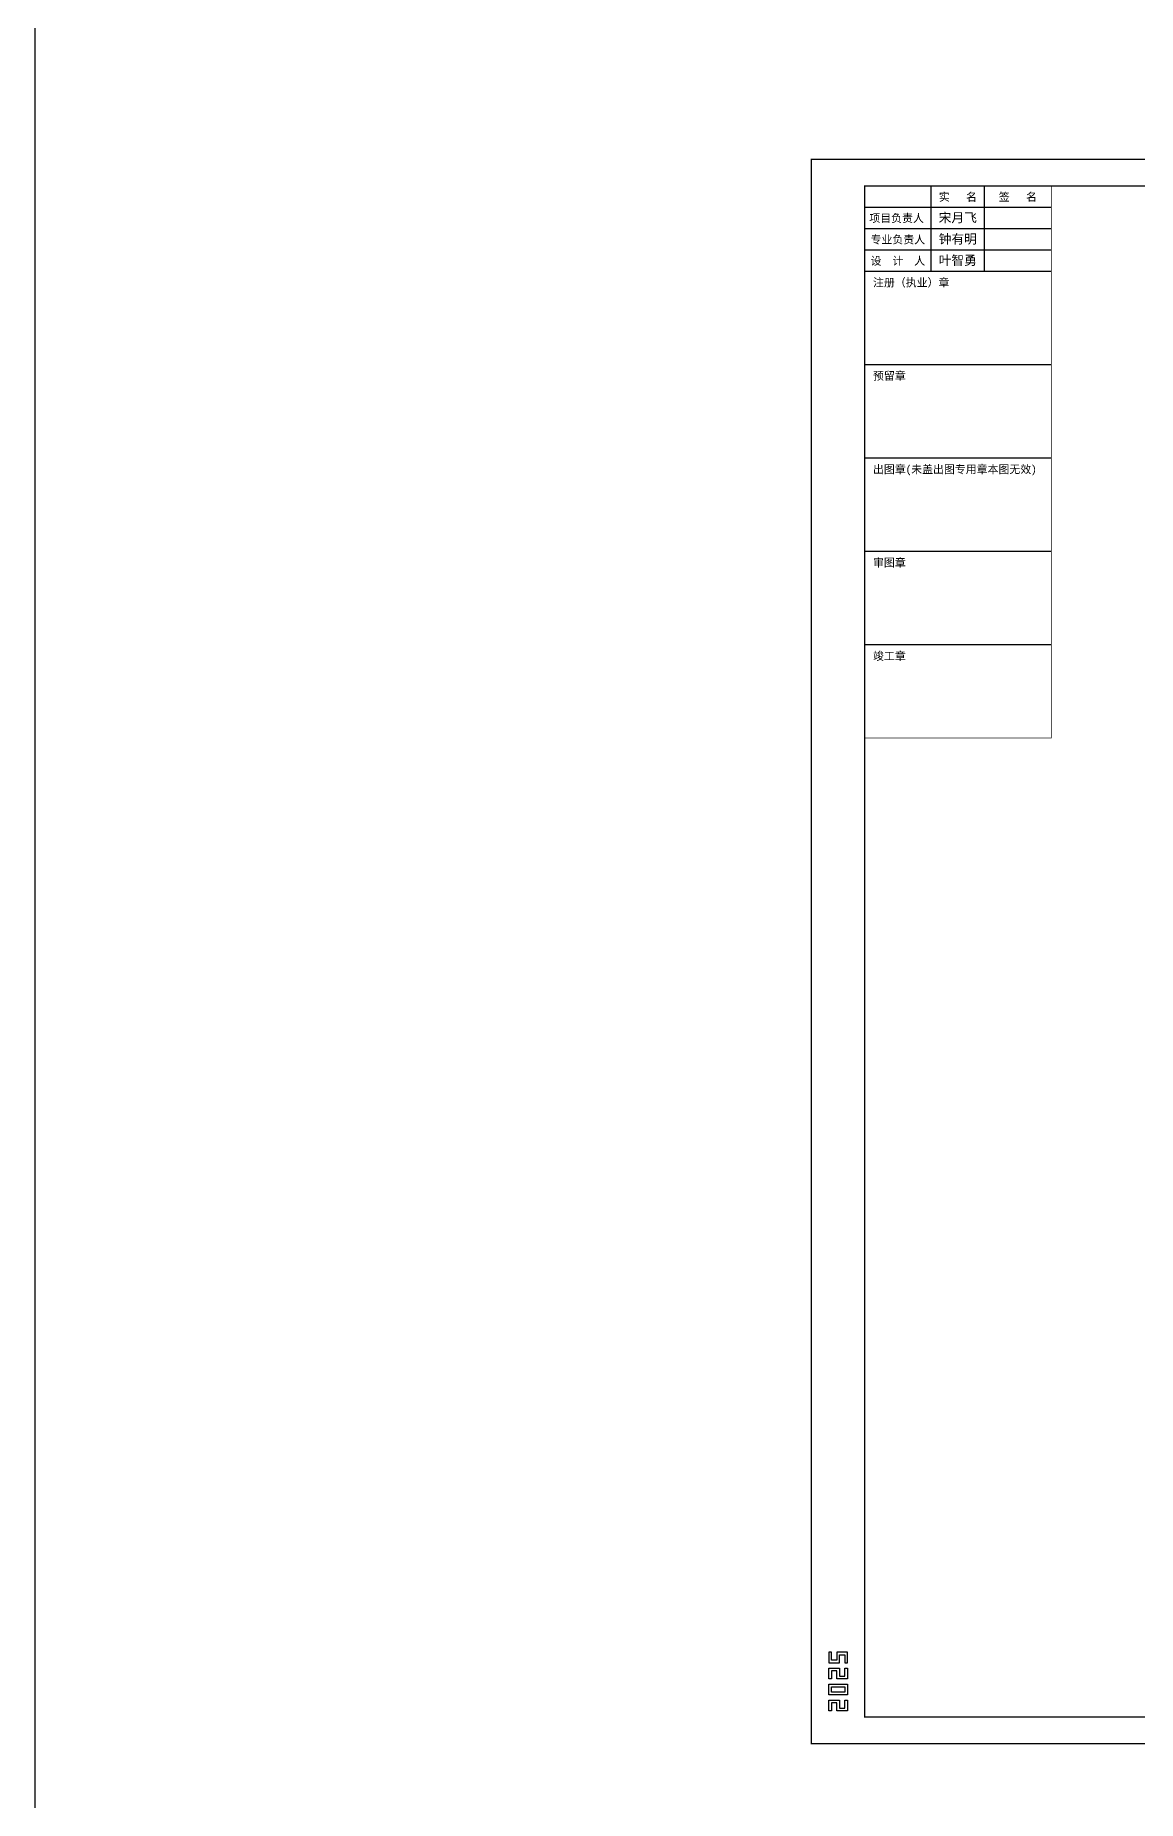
# Model space of a CAD drawing. Extents: x -1396510 to 1250330, y -1892470 to 1623980.
# Drawn here: x -684590 to -643257, y -600923 to -534742 of the extents above; entities that cross this region are included whole.
import ezdxf
from ezdxf.enums import TextEntityAlignment as Align

# ---------------------------------------------------------------- set-up
doc = ezdxf.new("R2010")
doc.units = 0
doc.header["$LTSCALE"] = 1000
doc.header["$MEASUREMENT"] = 0
doc.layers.get('Defpoints').update_dxf_attribs({"color": 210})
doc.layers.add('0-cxFrame', color=155, linetype='Continuous')
doc.layers.add('qianming', color=155, linetype='Continuous')
doc.layers.add('0-cxText', color=131, linetype='Continuous', lineweight=25)
doc.layers.add('A-云线2', color=3, linetype='Continuous', plot=False)
doc.styles.add('cx_biaoti', font='')
doc.styles.add('cx_tuming', font='simhei.ttf')
doc.styles.add('cx_tuqian1', font='')
doc.styles.add('图框宋体', font='', dxfattribs={"width": 0.75})
doc.styles.add('黑体', font='simhei.ttf', dxfattribs={"height": 12})
doc.styles.get('cx_biaoti').set_extended_font_data('SimSun')
doc.styles.get('cx_tuqian1').set_extended_font_data('SimSun')
doc.styles.get('图框宋体').set_extended_font_data('SimSun')

# ---------------------------------------------------------------- blocks, each defined once
blk = doc.blocks.new('zjcx_lan_xinxi(Dragon)')
for p, q in [((7000, -3200), (0, -3200)), ((7000, -6700), (0, -6700)), ((7000, -10200), (0, -10200)), ((7000, -13700), (0, -13700)), ((7000, -17200), (0, -17200))]:
    blk.add_line(p, q)
at = {"const_width": 25}
blk.add_lwpolyline([(0, -20700), (7000, -20700), (7000, 0), (0, 0)], close=True, dxfattribs=at)
for points in [[(2500, -3200), (2500, 0)], [(4500, -3200), (4500, 0)], [(0, -800), (7000, -800)], [(0, -1600), (7000, -1600)], [(0, -2400), (7000, -2400)]]:
    blk.add_lwpolyline(points)
for points in [[(7000, -3200), (7000, 0)], [(0, -3200), (7000, -3200)], [(0, -20700), (7000, -20700), (7000, -3200)], [(0, -20700), (7000, -20700)]]:
    blk.add_lwpolyline(points, dxfattribs=at)
at = {"style": '图框宋体'}
for s, p in [('实   名', (3500, -400)), ('签   名', (5750, -400)), ('项目负责人', (1204, -1200)), ('专业负责人', (1250, -2000)), ('设  计  人', (1250, -2800))]:
    blk.add_text(s, height=300, dxfattribs=at).set_placement(p, align=Align.MIDDLE)
for s, p in [('注册（执业）章', (318, -3771)), ('预留章', (318, -7271)), ('出图章(未盖出图专用章本图无效)', (318, -10771)), ('审图章', (318, -14271)), ('竣工章', (318, -17771))]:
    blk.add_text(s, height=300, dxfattribs=at).set_placement(p)
blk = doc.blocks.new('T-信息(Dragon)')
at = {"layer": '0-cxFrame'}
blk.add_blockref('zjcx_lan_xinxi(Dragon)', (0, 0), dxfattribs=at)
at = {"layer": 'qianming', "color": 3, "style": 'cx_biaoti'}
for s, p in [('宋月飞', (3497, -1185)), ('钟有明', (3497, -1985)), ('叶智勇', (3497, -2785))]:
    blk.add_text(s, height=350, dxfattribs=at).set_placement(p, align=Align.MIDDLE_CENTER)
blk = doc.blocks.new('TK22.A1+3 L(Dragon)')
at = {"layer": '0-cxFrame', "color": 7, "const_width": 0.5}
blk.add_lwpolyline([(0, 0), (-1471, 0), (-1471, 594), (0, 594)], close=True, dxfattribs=at)
at = {"layer": '0-cxFrame', "const_width": 0.5}
blk.add_lwpolyline([(-80, 10), (-1451, 10), (-1451, 584), (-80, 584)], close=True, dxfattribs=at)
at = {"layer": 'Defpoints', "color": 2}
for points in [[(-1463.37, 34.37), (-1464.37, 34.37), (-1464.37, 30.37), (-1460.37, 30.37), (-1460.37, 33.37), (-1458.37, 33.37), (-1458.37, 30.37), (-1457.37, 30.37), (-1457.37, 34.37), (-1461.37, 34.37), (-1461.37, 31.37), (-1463.37, 31.37), (-1463.37, 34.37)], [(-1463.37, 24.37), (-1464.37, 24.37), (-1464.37, 28.37), (-1460.37, 28.37), (-1460.37, 25.37), (-1458.37, 25.37), (-1458.37, 28.37), (-1457.37, 28.37), (-1457.37, 24.37), (-1461.37, 24.37), (-1461.37, 27.37), (-1463.37, 27.37), (-1463.37, 24.37)], [(-1463.37, 12.37), (-1464.37, 12.37), (-1464.37, 16.37), (-1460.37, 16.37), (-1460.37, 13.37), (-1458.37, 13.37), (-1458.37, 16.37), (-1457.37, 16.37), (-1457.37, 12.37), (-1461.37, 12.37), (-1461.37, 15.37), (-1463.37, 15.37), (-1463.37, 12.37)]]:
    blk.add_lwpolyline(points, dxfattribs=at)
for points in [[(-1464.37, 18.37), (-1464.37, 22.37), (-1457.37, 22.37), (-1457.37, 18.37)], [(-1463.37, 19.37), (-1463.37, 21.37), (-1458.37, 21.37), (-1458.37, 19.37)]]:
    blk.add_lwpolyline(points, close=True, dxfattribs=at)
at = {"layer": '0-cxFrame', "xscale": 0.01, "yscale": 0.01, "zscale": 0.01}
blk.add_blockref('T-信息(Dragon)', (-1451, 584), dxfattribs=at)
at = {"style": '黑体', "flags": 4}
blk.add_attdef('图幅', text='', height=3.3, dxfattribs=at).set_placement((-40, 3), align=Align.RIGHT)
at = {"layer": '0-cxText', "flags": 4}
for tag, height, style, p in [('建设单位', 3.5, 'cx_tuming', (-45, 240)), ('项目名称', 3.5, 'cx_tuming', (-45, 210)), ('子项名称', 3.5, 'cx_tuming', (-45, 180)), ('工程编号', 3.3, 'cx_tuqian1', (-35, 165)), ('图名1', 3.5, 'cx_tuming', (-45, 87)), ('图名2', 3.5, 'cx_tuming', (-45, 79)), ('图名3', 3.5, 'cx_tuming', (-45, 71)), ('出图日期', 3.3, 'cx_tuqian1', (-39, 60)), ('专业', 3.3, 'cx_tuqian1', (-55, 52)), ('图号', 3.3, 'cx_tuqian1', (-55, 44)), ('版次', 3.3, 'cx_tuqian1', (-20, 44))]:
    blk.add_attdef(tag, text='', height=height, dxfattribs=dict(at, style=style)).set_placement(p, align=Align.MIDDLE)
at = {"layer": 'Defpoints', "color": 6, "flags": 4}
for tag, height, style, p in [('tufu', 3.3, '黑体', (-12, 12)), ('dwfname', 4, 'cx_tuqian1', (-80, 3))]:
    blk.add_attdef(tag, text='', height=height, dxfattribs=dict(at, style=style)).set_placement(p, align=Align.RIGHT)

msp = doc.modelspace()

# ---------------------------------------------------------------- linework, layer by layer
at = {"layer": 'A-云线2', "color": 1}
msp.add_lwpolyline([(-684590, -468560), (1011970, -468560), (1011970, -1157560), (-684590, -1157560)], close=True, dxfattribs=at)

# ---------------------------------------------------------------- block references
at = {"layer": '0-cxFrame', "xscale": 100, "yscale": 100, "zscale": 100}
msp.add_blockref('TK22.A1+3 L(Dragon)', (-508400, -598790), dxfattribs=at)

doc.saveas('drawing.dxf')
